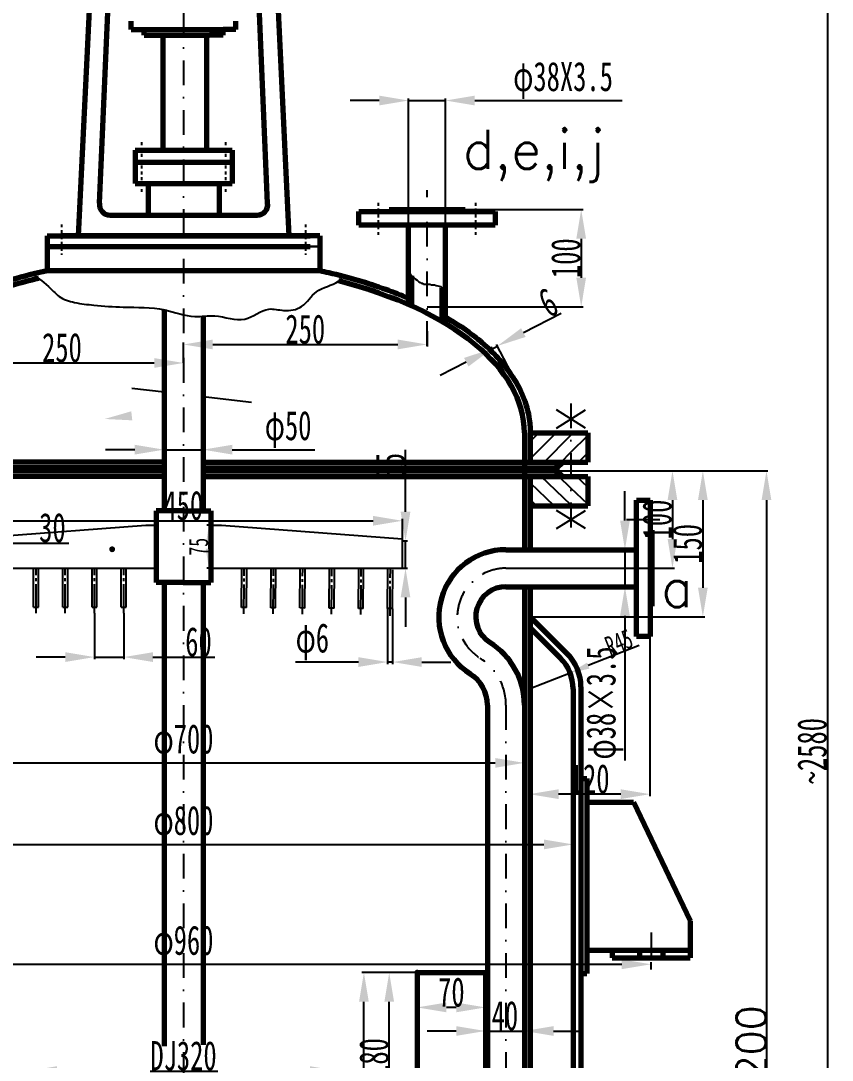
# Model space of a CAD drawing. Header units: millimetres. Extents: x 5008 to 9040, y 217 to 5920.
# Drawn here: x 6176 to 7009, y 3738 to 4805 of the extents above; entities that cross this region are included whole.
import ezdxf

# ---------------------------------------------------------------- set-up
doc = ezdxf.new("R2010")
doc.units = ezdxf.units.MM
for name, pattern in [('DASHDOTX2', [50.8, 25.4, -12.7, 0, -12.7]), ('EB_DASH', [6, 3, -3]), ('EB_DASHDOT', [39, 30, -3, 3, -3])]:
    doc.linetypes.add(name, pattern=pattern)
for name, color, linetype, lineweight in [('A', 2, 'Continuous', 25), ('C', 1, 'Continuous', 25), ('CAXA0', 7, 'Continuous', 70), ('CAXA1', 1, 'EB_DASHDOT', 25), ('CAXA3', 7, 'Continuous', 25), ('CAXA4', 3, 'Continuous', 25), ('CAXA5', 4, 'Continuous', 25)]:
    doc.layers.add(name, color=color, linetype=linetype, lineweight=lineweight)
doc.styles.get("Standard").update_dxf_attribs({"font": 'txt', "bigfont": 'gbcbig.shx'})
doc.styles.add('标准', font='SIMFANG.TTF', dxfattribs={"width": 0.667})
doc.dimstyles.new('ISO-25', dxfattribs={"dimtxt": 30, "dimasz": 30, "dimexe": 1.25, "dimexo": 0.625, "dimtad": 1, "dimtxsty": 'Standard', "dimcen": 50, "dimadec": 0, "dimazin": 0, "dimtfac": 1, "dimtmove": 0, "dimatfit": 3, "dimfxl": 0, "dimarcsym": 0})
doc.dimstyles.new('标准', dxfattribs={"dimtxt": 3.5, "dimasz": 4, "dimexe": 2, "dimexo": 0, "dimtad": 1, "dimdec": 1, "dimdsep": 46, "dimtxsty": '标准', "dimcen": 0, "dimdle": 6, "dimazin": 2, "dimtfac": 1, "dimtdec": 3, "dimtmove": 0, "dimatfit": 3, "dimldrblk": 'NONE', "dimfxl": 0, "dimtolj": 1, "dimtzin": 0, "dimarcsym": 0})

# ---------------------------------------------------------------- blocks, each defined once
blk = doc.blocks.new('CAXBLOCK0', base_point=(-2361.8, -2531))
at = {"layer": 'CAXA0', "color": 0, "linetype": 'Continuous', "lineweight": 25}
for p, q in [((-1377.4, 1829.8), (-1375.5, 1831.7)), ((-1377.4, 1812.1), (-1360.1, 1829.4)), ((-1360.1, 1829.4), (-1357.8, 1831.7)), ((-1360.1, 1811.7), (-1340.1, 1831.7)), ((-1352.5, 1801.7), (-1322.5, 1831.7)), ((-606.4, 1805.3), (-580, 1831.7)), ((-606.4, 1823), (-597.7, 1831.7)), ((-592.3, 1801.7), (-564.7, 1829.3)), ((-564.7, 1829.3), (-562.3, 1831.7)), ((-564.7, 1811.7), (-547.4, 1828.9)), ((-1334.8, 1801.7), (-1318.4, 1818.1)), ((-1370.1, 1801.7), (-1360.1, 1811.7)), ((-574.7, 1801.7), (-564.7, 1811.7)), ((-557, 1801.7), (-547.4, 1811.3))]:
    blk.add_line(p, q, dxfattribs=at)
blk = doc.blocks.new('CAXBLOCK1', base_point=(-2361.8, -2531))
at = {"layer": 'CAXA0', "color": 0, "linetype": 'Continuous', "lineweight": 25}
for p, q in [((-1360.1, 1770.6), (-1377.2, 1786.7)), ((-1327.3, 1756.7), (-1359, 1786.7)), ((-1318.4, 1765.5), (-1340.8, 1786.7)), ((-1318.4, 1782.7), (-1322.6, 1786.7)), ((-564.7, 1757.7), (-595.3, 1786.7)), ((-564.7, 1775), (-577.1, 1786.7)), ((-547.4, 1775.8), (-558.9, 1786.7)), ((-581.8, 1756.7), (-606.4, 1780)), ((-547.4, 1758.6), (-564.7, 1775)), ((-1363.7, 1756.7), (-1377.4, 1769.7)), ((-1345.5, 1756.7), (-1360.1, 1770.6)), ((-600, 1756.7), (-606.4, 1762.8)), ((-563.6, 1756.7), (-564.7, 1757.7))]:
    blk.add_line(p, q, dxfattribs=at)
blk = doc.blocks.new('*D5')
at = {"layer": 'CAXA4', "color": 0, "lineweight": -2}
for p, q in [((5993.3, 4382.1), (5993.3, 4041.3)), ((6693.3, 4224.1), (6693.3, 4041.3)), ((6023.3, 4043.3), (6663.3, 4043.3))]:
    blk.add_line(p, q, dxfattribs=at)
at = {"layer": 'CAXA4', "color": 0}
for points in [[(6023.3, 4048.3), (6023.3, 4038.3), (5993.3, 4043.3)], [(6663.3, 4048.3), (6663.3, 4038.3), (6693.3, 4043.3)]]:
    blk.add_solid(points, dxfattribs=at)
at = {"layer": 'Defpoints', "color": 0}
for p in [(5993.3, 4382.1), (6693.3, 4224.1), (6693.3, 4043.3)]:
    blk.add_point(p, dxfattribs=at)
at = {"layer": 'CAXA4', "color": 0, "insert": (6343.3, 4063.9), "char_height": 30, "attachment_point": 5, "style": '标准'}
blk.add_mtext('\\A1;\\fFangSong_GB2312;φ700', dxfattribs=at)
blk = doc.blocks.new('_None')
blk = doc.blocks.new('*D6')
at = {"layer": 'CAXA4', "color": 0, "lineweight": -2}
for p, q in [((5943.3, 4119.2), (5943.3, 3957.6)), ((6743.3, 4119.2), (6743.3, 3957.6)), ((5973.3, 3959.6), (6713.3, 3959.6))]:
    blk.add_line(p, q, dxfattribs=at)
at = {"layer": 'CAXA4', "color": 0}
for points in [[(5973.3, 3964.6), (5973.3, 3954.6), (5943.3, 3959.6)], [(6713.3, 3964.6), (6713.3, 3954.6), (6743.3, 3959.6)]]:
    blk.add_solid(points, dxfattribs=at)
at = {"layer": 'Defpoints', "color": 0}
for p in [(5943.3, 4119.2), (6743.3, 4119.2), (6743.3, 3959.6)]:
    blk.add_point(p, dxfattribs=at)
at = {"layer": 'CAXA4', "color": 0, "insert": (6343.3, 3980.2), "char_height": 30, "attachment_point": 5, "style": '标准'}
blk.add_mtext('\\A1;\\fFangSong_GB2312;φ800', dxfattribs=at)
blk = doc.blocks.new('*D10')
at = {"layer": 'CAXA4', "color": 0, "lineweight": -2}
for p, q in [((6726.6, 4343.1), (6847.3, 4343.1)), ((6845.3, 4313.1), (6845.3, 4273.1)), ((6674.3, 4243.1), (6847.3, 4243.1))]:
    blk.add_line(p, q, dxfattribs=at)
at = {"layer": 'CAXA4', "color": 0}
for points in [[(6840.3, 4313.1), (6850.3, 4313.1), (6845.3, 4343.1)], [(6840.3, 4273.1), (6850.3, 4273.1), (6845.3, 4243.1)]]:
    blk.add_solid(points, dxfattribs=at)
at = {"layer": 'Defpoints', "color": 0}
for p in [(6726.6, 4343.1), (6674.3, 4243.1), (6845.3, 4243.1)]:
    blk.add_point(p, dxfattribs=at)
at = {"layer": 'CAXA4', "color": 0, "insert": (6829.7, 4293.1), "char_height": 30, "attachment_point": 5, "rotation": 90, "style": '标准'}
blk.add_mtext('\\A1;\\fFangSong_GB2312;100', dxfattribs=at)
blk = doc.blocks.new('*D11')
at = {"layer": 'CAXA4', "color": 0, "lineweight": -2}
for p, q in [((6726.6, 4343.1), (6878.5, 4343.1)), ((6876.5, 4313.1), (6876.5, 4223.1)), ((6699.3, 4193.1), (6878.5, 4193.1))]:
    blk.add_line(p, q, dxfattribs=at)
at = {"layer": 'CAXA4', "color": 0}
for points in [[(6871.5, 4313.1), (6881.5, 4313.1), (6876.5, 4343.1)], [(6871.5, 4223.1), (6881.5, 4223.1), (6876.5, 4193.1)]]:
    blk.add_solid(points, dxfattribs=at)
at = {"layer": 'Defpoints', "color": 0}
for p in [(6726.6, 4343.1), (6699.3, 4193.1), (6876.5, 4193.1)]:
    blk.add_point(p, dxfattribs=at)
at = {"layer": 'CAXA4', "color": 0, "insert": (6860.8, 4268.1), "char_height": 30, "attachment_point": 5, "rotation": 90, "style": '标准'}
blk.add_mtext('\\A1;\\fFangSong_GB2312;150', dxfattribs=at)
blk = doc.blocks.new('*D12')
at = {"layer": 'CAXA4', "color": 0, "lineweight": -2}
for p, q in [((6796.5, 4292.1), (6796.5, 4322.1)), ((6808.2, 4262.1), (6794.5, 4262.1)), ((6796.5, 4262.1), (6796.5, 4224.1)), ((6808.2, 4224.1), (6794.5, 4224.1)), ((6796.5, 4194.1), (6796.5, 4045.6))]:
    blk.add_line(p, q, dxfattribs=at)
at = {"layer": 'CAXA4', "color": 0}
for points in [[(6791.5, 4292.1), (6801.5, 4292.1), (6796.5, 4262.1)], [(6791.5, 4194.1), (6801.5, 4194.1), (6796.5, 4224.1)]]:
    blk.add_solid(points, dxfattribs=at)
at = {"layer": 'Defpoints', "color": 0}
for p in [(6808.2, 4262.1), (6796.5, 4224.1), (6808.2, 4224.1)]:
    blk.add_point(p, dxfattribs=at)
at = {"layer": 'CAXA4', "color": 0, "insert": (6775.9, 4104.8), "char_height": 30, "attachment_point": 5, "rotation": 90, "style": '标准'}
blk.add_mtext('\\A1;\\fFangSong_GB2312;φ38×3.5', dxfattribs=at)
blk = doc.blocks.new('*D13')
at = {"layer": 'CAXA4', "color": 0, "lineweight": -2}
for p, q in [((6583.3, 3807.3), (6583.3, 3790.3)), ((6653.3, 3807.3), (6653.3, 3790.3)), ((6623.3, 3792.3), (6613.3, 3792.3))]:
    blk.add_line(p, q, dxfattribs=at)
at = {"layer": 'CAXA4', "color": 0}
for points in [[(6613.3, 3797.3), (6613.3, 3787.3), (6583.3, 3792.3)], [(6623.3, 3797.3), (6623.3, 3787.3), (6653.3, 3792.3)]]:
    blk.add_solid(points, dxfattribs=at)
at = {"layer": 'Defpoints', "color": 0}
for p in [(6583.3, 3807.3), (6653.3, 3807.3), (6583.3, 3792.3)]:
    blk.add_point(p, dxfattribs=at)
at = {"layer": 'CAXA4', "color": 0, "insert": (6618.3, 3807.9), "char_height": 30, "attachment_point": 5, "style": '标准'}
blk.add_mtext('\\A1;\\fFangSong_GB2312;70', dxfattribs=at)
blk = doc.blocks.new('*D14')
at = {"layer": 'CAXA4', "color": 0, "lineweight": -2}
for p, q in [((6583.3, 3828.1), (6526.5, 3828.1)), ((6528.5, 3098.1), (6528.5, 3798.1)), ((6583.3, 3068.1), (6526.5, 3068.1))]:
    blk.add_line(p, q, dxfattribs=at)
at = {"layer": 'CAXA4', "color": 0}
for points in [[(6523.5, 3798.1), (6533.5, 3798.1), (6528.5, 3828.1)], [(6523.5, 3098.1), (6533.5, 3098.1), (6528.5, 3068.1)]]:
    blk.add_solid(points, dxfattribs=at)
at = {"layer": 'Defpoints', "color": 0}
for p in [(6528.5, 3828.1), (6583.3, 3828.1), (6583.3, 3068.1)]:
    blk.add_point(p, dxfattribs=at)
at = {"layer": 'CAXA4', "color": 0, "insert": (6512.9, 3448.1), "char_height": 30, "attachment_point": 5, "rotation": 90, "style": '标准'}
blk.add_mtext('\\A1;\\fFangSong_GB2312;760', dxfattribs=at)
blk = doc.blocks.new('*D17')
at = {"layer": 'CAXA4', "color": 0, "lineweight": -2}
for p, q in [((6623.3, 3768.1), (6593.3, 3768.1)), ((6653.3, 3707.5), (6653.3, 3770.1)), ((6653.3, 3768.1), (6693.3, 3768.1)), ((6693.3, 3707.5), (6693.3, 3770.1)), ((6723.3, 3768.1), (6753.3, 3768.1))]:
    blk.add_line(p, q, dxfattribs=at)
at = {"layer": 'CAXA4', "color": 0}
for points in [[(6623.3, 3773.1), (6623.3, 3763.1), (6653.3, 3768.1)], [(6723.3, 3773.1), (6723.3, 3763.1), (6693.3, 3768.1)]]:
    blk.add_solid(points, dxfattribs=at)
at = {"layer": 'Defpoints', "color": 0}
for p in [(6693.3, 3768.1), (6653.3, 3707.5), (6693.3, 3707.5)]:
    blk.add_point(p, dxfattribs=at)
at = {"layer": 'CAXA4', "color": 0, "insert": (6673.3, 3783.7), "char_height": 30, "attachment_point": 5, "style": '标准'}
blk.add_mtext('\\A1;\\fFangSong_GB2312;40', dxfattribs=at)
blk = doc.blocks.new('*D18')
at = {"layer": 'CAXA4', "color": 0, "lineweight": -2}
for p, q in [((6183.3, 3677.6), (6183.3, 3728.9)), ((6213.3, 3726.9), (6473.3, 3726.9)), ((6503.3, 3677.6), (6503.3, 3728.9))]:
    blk.add_line(p, q, dxfattribs=at)
at = {"layer": 'CAXA4', "color": 0}
for points in [[(6213.3, 3731.9), (6213.3, 3721.9), (6183.3, 3726.9)], [(6473.3, 3731.9), (6473.3, 3721.9), (6503.3, 3726.9)]]:
    blk.add_solid(points, dxfattribs=at)
at = {"layer": 'Defpoints', "color": 0}
for p in [(6503.3, 3726.9), (6183.3, 3677.6), (6503.3, 3677.6)]:
    blk.add_point(p, dxfattribs=at)
at = {"layer": 'CAXA4', "color": 0, "insert": (6343.3, 3742.5), "char_height": 30, "attachment_point": 5, "style": '标准'}
blk.add_mtext('\\A1;\\fFangSong_GB2312;DJ320', dxfattribs=at)
blk = doc.blocks.new('*D30')
at = {"layer": 'CAXA4', "color": 0, "lineweight": -2}
for p, q in [((6692.2, 4485), (6730.9, 4505)), ((6660.2, 4468.4), (6665.5, 4471.2)), ((6687.5, 4428.8), (6664.6, 4472.9)), ((6682.2, 4426), (6659.3, 4470.2)), ((6633.6, 4454.6), (6606.9, 4440.8))]:
    blk.add_line(p, q, dxfattribs=at)
at = {"layer": 'CAXA4', "color": 0}
for points in [[(6689.9, 4489.4), (6694.5, 4480.5), (6665.5, 4471.2)], [(6631.3, 4459), (6635.9, 4450.2), (6660.2, 4468.4)]]:
    blk.add_solid(points, dxfattribs=at)
at = {"layer": 'Defpoints', "color": 0}
for p in [(6665.5, 4471.2), (6687.5, 4428.8), (6682.2, 4426)]:
    blk.add_point(p, dxfattribs=at)
at = {"layer": 'CAXA4', "color": 0, "insert": (6717.7, 4515.8), "char_height": 30, "attachment_point": 5, "rotation": 27.3973, "style": '标准'}
blk.add_mtext('\\A1;\\fFangSong_GB2312;6', dxfattribs=at)
blk = doc.blocks.new('*D33')
at = {"layer": 'CAXA4', "color": 0, "lineweight": -2}
for p, q in [((6293.3, 4364.8), (6263.3, 4364.8)), ((6323.3, 4358), (6323.3, 4366.8)), ((6323.3, 4364.8), (6363.3, 4364.8)), ((6363.3, 4358), (6363.3, 4366.8)), ((6393.3, 4364.8), (6478, 4364.8))]:
    blk.add_line(p, q, dxfattribs=at)
at = {"layer": 'CAXA4', "color": 0}
for points in [[(6293.3, 4369.8), (6293.3, 4359.8), (6323.3, 4364.8)], [(6393.3, 4369.8), (6393.3, 4359.8), (6363.3, 4364.8)]]:
    blk.add_solid(points, dxfattribs=at)
at = {"layer": 'Defpoints', "color": 0}
for p in [(6363.3, 4364.8), (6323.3, 4358), (6363.3, 4358)]:
    blk.add_point(p, dxfattribs=at)
at = {"layer": 'CAXA4', "color": 0, "insert": (6450.7, 4385.5), "char_height": 30, "attachment_point": 5, "style": '标准'}
blk.add_mtext('\\A1;\\fFangSong_GB2312;φ50', dxfattribs=at)
blk = doc.blocks.new('*D34')
at = {"layer": 'CAXA4', "color": 0, "lineweight": -2}
for p, q in [((6632.3, 4611.3), (6753.6, 4611.3)), ((6751.6, 4581.3), (6751.6, 4541.3)), ((6593.3, 4511.3), (6753.6, 4511.3))]:
    blk.add_line(p, q, dxfattribs=at)
at = {"layer": 'CAXA4', "color": 0}
for points in [[(6746.6, 4581.3), (6756.6, 4581.3), (6751.6, 4611.3)], [(6746.6, 4541.3), (6756.6, 4541.3), (6751.6, 4511.3)]]:
    blk.add_solid(points, dxfattribs=at)
at = {"layer": 'Defpoints', "color": 0}
for p in [(6632.3, 4611.3), (6593.3, 4511.3), (6751.6, 4511.3)]:
    blk.add_point(p, dxfattribs=at)
at = {"layer": 'CAXA4', "color": 0, "insert": (6735.9, 4561.3), "char_height": 30, "attachment_point": 5, "rotation": 90, "style": '标准'}
blk.add_mtext('\\A1;\\fFangSong_GB2312;100', dxfattribs=at)
blk = doc.blocks.new('*D35')
at = {"layer": 'CAXA4', "color": 0, "lineweight": -2}
for p, q in [((6544.3, 4723.2), (6514.3, 4723.2)), ((6574.3, 4558.3), (6574.3, 4725.2)), ((6574.3, 4723.2), (6612.3, 4723.2)), ((6612.3, 4558.3), (6612.3, 4725.2)), ((6642.3, 4723.2), (6793.7, 4723.2))]:
    blk.add_line(p, q, dxfattribs=at)
at = {"layer": 'CAXA4', "color": 0}
for points in [[(6544.3, 4728.2), (6544.3, 4718.2), (6574.3, 4723.2)], [(6642.3, 4728.2), (6642.3, 4718.2), (6612.3, 4723.2)]]:
    blk.add_solid(points, dxfattribs=at)
at = {"layer": 'Defpoints', "color": 0}
for p in [(6612.3, 4723.2), (6574.3, 4558.3), (6612.3, 4558.3)]:
    blk.add_point(p, dxfattribs=at)
at = {"layer": 'CAXA4', "color": 0, "insert": (6733, 4743.8), "char_height": 30, "attachment_point": 5, "style": '标准'}
blk.add_mtext('\\A1;\\fFangSong_GB2312;φ38X3.5', dxfattribs=at)
blk = doc.blocks.new('*D37')
at = {"layer": 'CAXA4', "color": 0, "lineweight": -2}
for p, q in [((5863.3, 3831.1), (5863.3, 3838.6)), ((5893.3, 3836.6), (6793.3, 3836.6)), ((6823.3, 3831.1), (6823.3, 3838.6))]:
    blk.add_line(p, q, dxfattribs=at)
at = {"layer": 'CAXA4', "color": 0}
for points in [[(5893.3, 3841.6), (5893.3, 3831.6), (5863.3, 3836.6)], [(6793.3, 3841.6), (6793.3, 3831.6), (6823.3, 3836.6)]]:
    blk.add_solid(points, dxfattribs=at)
at = {"layer": 'Defpoints', "color": 0}
for p in [(5863.3, 3831.1), (6823.3, 3836.6), (6823.3, 3831.1)]:
    blk.add_point(p, dxfattribs=at)
at = {"layer": 'CAXA4', "color": 0, "insert": (6343.3, 3857.2), "char_height": 30, "attachment_point": 5, "style": '标准'}
blk.add_mtext('\\A1;\\fFangSong_GB2312;φ960', dxfattribs=at)
blk = doc.blocks.new('*D38')
at = {"layer": 'CAXA4', "color": 0, "lineweight": -2}
for p, q in [((6390.7, 5345.4), (7006.3, 5345.4)), ((7004.3, 5315.4), (7004.3, 2795.1)), ((6382.3, 2765.1), (7006.3, 2765.1))]:
    blk.add_line(p, q, dxfattribs=at)
at = {"layer": 'CAXA4', "color": 0}
for points in [[(6999.3, 5315.4), (7009.3, 5315.4), (7004.3, 5345.4)], [(6999.3, 2795.1), (7009.3, 2795.1), (7004.3, 2765.1)]]:
    blk.add_solid(points, dxfattribs=at)
at = {"layer": 'Defpoints', "color": 0}
for p in [(6390.7, 5345.4), (6382.3, 2765.1), (7004.3, 2765.1)]:
    blk.add_point(p, dxfattribs=at)
at = {"layer": 'CAXA4', "color": 0, "insert": (6988.7, 4055.3), "char_height": 30, "attachment_point": 5, "rotation": 90, "style": '标准'}
blk.add_mtext('\\A1;\\fFangSong_GB2312;~2580', dxfattribs=at)
blk = doc.blocks.new('*D42')
at = {"layer": 'CAXA4', "color": 0, "lineweight": -2}
for p, q in [((6552.9, 4201.6), (6552.9, 4144.8)), ((6557.9, 4201.6), (6557.9, 4144.8)), ((6522.9, 4146.8), (6458.3, 4146.8)), ((6557.9, 4146.8), (6552.9, 4146.8)), ((6587.9, 4146.8), (6617.9, 4146.8))]:
    blk.add_line(p, q, dxfattribs=at)
at = {"layer": 'CAXA4', "color": 0}
for points in [[(6522.9, 4151.8), (6522.9, 4141.8), (6552.9, 4146.8)], [(6587.9, 4151.8), (6587.9, 4141.8), (6557.9, 4146.8)]]:
    blk.add_solid(points, dxfattribs=at)
at = {"layer": 'Defpoints', "color": 0}
for p in [(6552.9, 4201.6), (6557.9, 4201.6), (6552.9, 4146.8)]:
    blk.add_point(p, dxfattribs=at)
at = {"layer": 'CAXA4', "color": 0, "insert": (6475.6, 4167.5), "char_height": 30, "attachment_point": 5, "style": '标准'}
blk.add_mtext('\\A1;\\fFangSong_GB2312;φ6', dxfattribs=at)
blk = doc.blocks.new('*D44')
at = {"layer": 'CAXA4', "color": 0, "lineweight": -2}
for p, q in [((6251.9, 4196.9), (6251.9, 4149.9)), ((6281.9, 4196.9), (6281.9, 4149.9)), ((6221.9, 4151.9), (6191.9, 4151.9)), ((6251.9, 4151.9), (6281.9, 4151.9)), ((6311.9, 4151.9), (6375.6, 4151.9))]:
    blk.add_line(p, q, dxfattribs=at)
at = {"layer": 'CAXA4', "color": 0}
for points in [[(6221.9, 4156.9), (6221.9, 4146.9), (6251.9, 4151.9)], [(6311.9, 4156.9), (6311.9, 4146.9), (6281.9, 4151.9)]]:
    blk.add_solid(points, dxfattribs=at)
at = {"layer": 'Defpoints', "color": 0}
for p in [(6251.9, 4196.9), (6281.9, 4196.9), (6281.9, 4151.9)]:
    blk.add_point(p, dxfattribs=at)
at = {"layer": 'CAXA4', "color": 0, "insert": (6358.7, 4167.5), "char_height": 30, "attachment_point": 5, "style": '标准'}
blk.add_mtext('\\A1;\\fFangSong_GB2312;60', dxfattribs=at)
blk = doc.blocks.new('*D45')
at = {"layer": 'CAXA4', "color": 0, "lineweight": -2}
for p, q in [((6118, 4271.1), (6118, 4293.8)), ((6148, 4291.8), (6538, 4291.8)), ((6568, 4271.1), (6568, 4293.8))]:
    blk.add_line(p, q, dxfattribs=at)
at = {"layer": 'CAXA4', "color": 0}
for points in [[(6148, 4296.8), (6148, 4286.8), (6118, 4291.8)], [(6538, 4296.8), (6538, 4286.8), (6568, 4291.8)]]:
    blk.add_solid(points, dxfattribs=at)
at = {"layer": 'Defpoints', "color": 0}
for p in [(6568, 4291.8), (6118, 4271.1), (6568, 4271.1)]:
    blk.add_point(p, dxfattribs=at)
at = {"layer": 'CAXA4', "color": 0, "insert": (6343, 4307.4), "char_height": 30, "attachment_point": 5, "style": '标准'}
blk.add_mtext('\\A1;\\fFangSong_GB2312;450', dxfattribs=at)
blk = doc.blocks.new('*D47')
at = {"layer": 'CAXA4', "color": 0, "lineweight": -2}
for p, q in [((6093.6, 4502), (6093.6, 4451.8)), ((6123.6, 4453.8), (6313.3, 4453.8)), ((6343.3, 4453.8), (6343.3, 4455.8))]:
    blk.add_line(p, q, dxfattribs=at)
at = {"layer": 'CAXA4', "color": 0}
for points in [[(6123.6, 4458.8), (6123.6, 4448.8), (6093.6, 4453.8)], [(6313.3, 4458.8), (6313.3, 4448.8), (6343.3, 4453.8)]]:
    blk.add_solid(points, dxfattribs=at)
at = {"layer": 'Defpoints', "color": 0}
for p in [(6093.6, 4502), (6343.3, 4453.8), (6343.3, 4453.8)]:
    blk.add_point(p, dxfattribs=at)
at = {"layer": 'CAXA4', "color": 0, "insert": (6218.5, 4469.4), "char_height": 30, "attachment_point": 5, "style": '标准'}
blk.add_mtext('\\A1;\\fFangSong_GB2312;250', dxfattribs=at)
blk = doc.blocks.new('*D51')
at = {"layer": 'CAXA4', "color": 0, "lineweight": -2}
for p, q in [((6571.2, 4301.1), (6571.2, 4364.7)), ((6568, 4271.1), (6573.2, 4271.1)), ((6571.2, 4243.1), (6571.2, 4271.1)), ((6568, 4243.1), (6573.2, 4243.1)), ((6571.2, 4213.1), (6571.2, 4183.1))]:
    blk.add_line(p, q, dxfattribs=at)
at = {"layer": 'CAXA4', "color": 0}
for points in [[(6566.2, 4301.1), (6576.2, 4301.1), (6571.2, 4271.1)], [(6566.2, 4213.1), (6576.2, 4213.1), (6571.2, 4243.1)]]:
    blk.add_solid(points, dxfattribs=at)
at = {"layer": 'Defpoints', "color": 0}
for p in [(6568, 4271.1), (6571.2, 4271.1), (6568, 4243.1)]:
    blk.add_point(p, dxfattribs=at)
at = {"layer": 'CAXA4', "color": 0, "insert": (6555.6, 4347.9), "char_height": 30, "attachment_point": 5, "rotation": 90, "style": '标准'}
blk.add_mtext('\\A1;\\fFangSong_GB2312;55', dxfattribs=at)
blk = doc.blocks.new('*D52')
at = {"layer": 'CAXA4', "color": 0, "lineweight": -2}
for p, q in [((6371.3, 4287.3), (6367.4, 4287.3)), ((6369.4, 4267.3), (6369.4, 4263.1)), ((6371.3, 4243.1), (6367.4, 4243.1))]:
    blk.add_line(p, q, dxfattribs=at)
at = {"layer": 'CAXA4', "color": 0}
for points in [[(6366.1, 4267.3), (6372.8, 4267.3), (6369.4, 4287.3)], [(6366.1, 4263.1), (6372.8, 4263.1), (6369.4, 4243.1)]]:
    blk.add_solid(points, dxfattribs=at)
at = {"layer": 'Defpoints', "color": 0}
for p in [(6371.3, 4287.3), (6369.4, 4243.1), (6371.3, 4243.1)]:
    blk.add_point(p, dxfattribs=at)
at = {"layer": 'CAXA4', "color": 0, "insert": (6358.8, 4265.2), "char_height": 20, "attachment_point": 5, "rotation": 90, "style": '标准'}
blk.add_mtext('\\A1;\\fFangSong_GB2312;75', dxfattribs=at)
blk = doc.blocks.new('*D53')
at = {"layer": 'CAXA4', "color": 0, "lineweight": -2}
for p, q in [((6088, 4268.9), (6058, 4268.9)), ((6118, 4243.1), (6118, 4270.9)), ((6118, 4268.9), (6131.9, 4268.9)), ((6131.9, 4243.1), (6131.9, 4270.9)), ((6161.9, 4268.9), (6225.6, 4268.9))]:
    blk.add_line(p, q, dxfattribs=at)
at = {"layer": 'CAXA4', "color": 0}
for points in [[(6088, 4273.9), (6088, 4263.9), (6118, 4268.9)], [(6161.9, 4273.9), (6161.9, 4263.9), (6131.9, 4268.9)]]:
    blk.add_solid(points, dxfattribs=at)
at = {"layer": 'Defpoints', "color": 0}
for p in [(6131.9, 4268.9), (6118, 4243.1), (6131.9, 4243.1)]:
    blk.add_point(p, dxfattribs=at)
at = {"layer": 'CAXA4', "color": 0, "insert": (6208.7, 4284.6), "char_height": 30, "attachment_point": 5, "style": '标准'}
blk.add_mtext('\\A1;\\fFangSong_GB2312;30', dxfattribs=at)
blk = doc.blocks.new('*D54')
at = {"layer": 'CAXA4', "color": 0, "lineweight": -2}
for p, q in [((6593.3, 4486.6), (6593.3, 4470.8)), ((6343.3, 4453.8), (6343.3, 4474.8)), ((6373.3, 4472.8), (6563.3, 4472.8))]:
    blk.add_line(p, q, dxfattribs=at)
at = {"layer": 'CAXA4', "color": 0}
for points in [[(6373.3, 4477.8), (6373.3, 4467.8), (6343.3, 4472.8)], [(6563.3, 4477.8), (6563.3, 4467.8), (6593.3, 4472.8)]]:
    blk.add_solid(points, dxfattribs=at)
at = {"layer": 'Defpoints', "color": 0}
for p in [(6593.3, 4486.6), (6593.3, 4472.8), (6343.3, 4453.8)]:
    blk.add_point(p, dxfattribs=at)
at = {"layer": 'CAXA4', "color": 0, "insert": (6468.3, 4488.4), "char_height": 30, "attachment_point": 5, "style": '标准'}
blk.add_mtext('\\A1;\\fFangSong_GB2312;250', dxfattribs=at)
blk = doc.blocks.new('*D58')
at = {"layer": 'CAXA3', "color": 0, "lineweight": -2}
blk.add_line((6737.3, 3616.1), (6761.6, 3640.4), dxfattribs=at)
blk.add_arc((6699.3, 3578.1), 86.1, 47.6635, 87.3365, dxfattribs=at)
at = {"layer": 'CAXA3', "color": 0}
for points in [[(6703.3, 3663.4), (6703.4, 3664.8), (6699.3, 3664.2)], [(6757.8, 3642.2), (6756.8, 3641.3), (6760.2, 3639)]]:
    blk.add_solid(points, dxfattribs=at)
at = {"layer": 'Defpoints', "color": 0}
for p in [(6699.3, 4224.1), (6742.4, 3652.7), (6737.3, 3616.1), (6699.3, 3578.1), (6699.3, 3559.7)]:
    blk.add_point(p, dxfattribs=at)
at = {"layer": 'CAXA3', "color": 0, "insert": (6733.2, 3659.8), "char_height": 3.5, "attachment_point": 5, "rotation": 337.5, "style": '标准'}
blk.add_mtext('\\A1;45{%%D}', dxfattribs=at)
blk = doc.blocks.new('*D62')
at = {"layer": 'CAXA3', "color": 0, "lineweight": -2}
for p, q in [((6811.1, 4163.7), (6758.8, 4143.1)), ((6698.3, 4119.2), (6740.2, 4135.7))]:
    blk.add_line(p, q, dxfattribs=at)
at = {"layer": 'CAXA3', "color": 0}
blk.add_solid([(6757.6, 4146.2), (6760, 4140), (6740.2, 4135.7)], dxfattribs=at)
at = {"layer": 'Defpoints', "color": 0}
for p in [(6740.2, 4135.7), (6698.3, 4119.2)]:
    blk.add_point(p, dxfattribs=at)
at = {"layer": 'CAXA3', "color": 0, "insert": (6790.3, 4167), "char_height": 20, "attachment_point": 5, "rotation": 21.5689, "style": '标准'}
blk.add_mtext('\\A1;R45', dxfattribs=at)
blk = doc.blocks.new('*D63')
at = {"layer": 'CAXA4', "color": 0, "lineweight": -2}
for p, q in [((6822.2, 4173.1), (6822.2, 4009.2)), ((6698.3, 4119.2), (6698.3, 4009.2)), ((6792.2, 4011.2), (6728.3, 4011.2))]:
    blk.add_line(p, q, dxfattribs=at)
at = {"layer": 'CAXA4', "color": 0}
for points in [[(6728.3, 4016.2), (6728.3, 4006.2), (6698.3, 4011.2)], [(6792.2, 4016.2), (6792.2, 4006.2), (6822.2, 4011.2)]]:
    blk.add_solid(points, dxfattribs=at)
at = {"layer": 'Defpoints', "color": 0}
for p in [(6822.2, 4173.1), (6698.3, 4119.2), (6698.3, 4011.2)]:
    blk.add_point(p, dxfattribs=at)
at = {"layer": 'CAXA4', "color": 0, "insert": (6760.3, 4026.8), "char_height": 30, "attachment_point": 5, "style": '标准'}
blk.add_mtext('\\A1;\\fFangSong_GB2312;120', dxfattribs=at)
blk = doc.blocks.new('*D68')
at = {"layer": 'CAXA4', "color": 0, "lineweight": -2}
for p, q in [((6583.3, 3828.1), (6552.5, 3828.1)), ((6554.5, 3682.6), (6554.5, 3798.1)), ((6583.3, 3652.6), (6552.5, 3652.6))]:
    blk.add_line(p, q, dxfattribs=at)
at = {"layer": 'CAXA4', "color": 0}
for points in [[(6549.5, 3798.1), (6559.5, 3798.1), (6554.5, 3828.1)], [(6549.5, 3682.6), (6559.5, 3682.6), (6554.5, 3652.6)]]:
    blk.add_solid(points, dxfattribs=at)
at = {"layer": 'Defpoints', "color": 0}
for p in [(6554.5, 3828.1), (6583.3, 3828.1), (6583.3, 3652.6)]:
    blk.add_point(p, dxfattribs=at)
at = {"layer": 'CAXA4', "color": 0, "insert": (6538.9, 3740.4), "char_height": 30, "attachment_point": 5, "rotation": 90, "style": '标准'}
blk.add_mtext('\\A1;\\fFangSong_GB2312;180', dxfattribs=at)
blk = doc.blocks.new('*D71')
at = {"color": 0, "lineweight": -2}
for p, q in [((6727.2, 4343.1), (6943.1, 4343.1)), ((6941.8, 4313.1), (6941.8, 3173.1)), ((6727.2, 3143.1), (6943.1, 3143.1))]:
    blk.add_line(p, q, dxfattribs=at)
at = {"color": 0}
for points in [[(6936.8, 4313.1), (6946.8, 4313.1), (6941.8, 4343.1)], [(6936.8, 3173.1), (6946.8, 3173.1), (6941.8, 3143.1)]]:
    blk.add_solid(points, dxfattribs=at)
at = {"layer": 'Defpoints', "color": 0}
for p in [(6726.6, 4343.1), (6726.6, 3143.1), (6941.8, 3143.1)]:
    blk.add_point(p, dxfattribs=at)
at = {"color": 0, "insert": (6926.2, 3743.1), "char_height": 30, "attachment_point": 5, "rotation": 90}
blk.add_mtext('1200', dxfattribs=at)

msp = doc.modelspace()

# ---------------------------------------------------------------- hatches: boundary and pattern name
at = {"layer": 'CAXA3', "linetype": 'ByBlock', "lineweight": -2}
msp.add_hatch(color=0, dxfattribs=at).paths.add_polyline_path([(6262.377, 4396.322), (6289.656, 4404.171), (6290.727, 4394.899)], flags=0)
at = {"layer": 'CAXA5', "linetype": 'Continuous', "lineweight": 25}
msp.add_hatch(color=256, dxfattribs=at).paths.add_polyline_path([(6273.038, 4262.57), (6273.001, 4262.1), (6272.891, 4261.643), (6272.711, 4261.208), (6272.465, 4260.806), (6272.159, 4260.448), (6271.801, 4260.143), (6271.4, 4259.897), (6270.965, 4259.717), (6270.507, 4259.607), (6270.038, 4259.57), (6269.568, 4259.607), (6269.111, 4259.717), (6268.676, 4259.897), (6268.274, 4260.143), (6267.916, 4260.448), (6267.611, 4260.806), (6267.365, 4261.208), (6267.185, 4261.643), (6267.075, 4262.1), (6267.038, 4262.57), (6267.075, 4263.039), (6267.185, 4263.497), (6267.365, 4263.932), (6267.611, 4264.333), (6267.916, 4264.691), (6268.274, 4264.997), (6268.676, 4265.243), (6269.111, 4265.423), (6269.568, 4265.533), (6270.038, 4265.57), (6270.507, 4265.533), (6270.965, 4265.423), (6271.4, 4265.243), (6271.801, 4264.997), (6272.159, 4264.691), (6272.465, 4264.333), (6272.711, 4263.932), (6272.891, 4263.497), (6273.001, 4263.039)], flags=0)

# ---------------------------------------------------------------- linework, layer by layer
at = {"layer": 'A'}
for p, q in [((6322.192, 4778.122), (6322.192, 4672.309)), ((6366.844, 4778.122), (6366.844, 4672.309)), ((6203.349, 4573.426), (6483.349, 4573.426)), ((6483.349, 4573.426), (6217.294, 4573.426)), ((6755.978, 4386.99), (6726.154, 4405.671)), ((6726.154, 4386.99), (6755.978, 4405.671)), ((6726.154, 4283.817), (6755.978, 4302.498)), ((6755.978, 4283.817), (6726.154, 4302.498)), ((6751.349, 4027.129), (6751.349, 3827.129))]:
    msp.add_line(p, q, dxfattribs=at)
at = {"layer": 'C', "linetype": 'EB_DASH'}
for p, q in [((6300.274, 4680.366), (6300.274, 4629.152)), ((6386.423, 4680.366), (6386.423, 4629.152)), ((6543.349, 4585.221), (6543.349, 4619.428)), ((6643.349, 4585.221), (6643.349, 4619.428)), ((6218.028, 4596.024), (6218.028, 4564.628)), ((6468.67, 4596.024), (6468.67, 4564.628))]:
    msp.add_line(p, q, dxfattribs=at)
at = {"layer": 'C', "linetype": 'DASHDOTX2'}
for p, q in [((6593.349, 4471.379), (6593.349, 4631.073)), ((6741.066, 4412.24), (6741.066, 4277.682)), ((6674.349, 4102.575), (6674.349, 3118.129)), ((6823.349, 3869.129), (6823.349, 3831.129))]:
    msp.add_line(p, q, dxfattribs=at)
at = {"layer": 'C'}
for p, q in [((6798.128, 4293.129), (6832.335, 4293.129)), ((6674.349, 4243.129), (6843.98, 4243.129)), ((6798.128, 4193.129), (6832.335, 4193.129))]:
    msp.add_line(p, q, dxfattribs=at)
at = {"layer": 'C', "linetype": 'DASHDOTX2'}
for centre, radius, start, end in [((6674.349, 4193.129), 50, 90, 237.811239), ((6617.349, 4102.575), 57, 0, 57.811239)]:
    msp.add_arc(centre, radius, start, end, dxfattribs=at)
at = {"layer": 'CAXA0'}
for p, q in [((6254.424, 4983.431), (6235.204, 4584.293)), ((6432.273, 4983.431), (6451.493, 4584.293)), ((6257.013, 4617.691), (6271.839, 4959.385)), ((6429.684, 4617.691), (6414.858, 4959.385)), ((6289.602, 4796.214), (6289.602, 4804.587)), ((6397.095, 4796.214), (6397.095, 4804.587)), ((6289.602, 4796.214), (6383.882, 4796.214)), ((6302.816, 4790.233), (6302.816, 4796.214)), ((6397.095, 4796.214), (6383.882, 4796.214)), ((6383.882, 4790.233), (6383.882, 4796.214)), ((6302.816, 4790.233), (6369.987, 4790.233)), ((6322.192, 4790.233), (6322.192, 4672.309)), ((6366.844, 4790.233), (6366.844, 4672.309)), ((6383.882, 4790.233), (6369.987, 4790.233)), ((6293.545, 4672.309), (6393.152, 4672.309)), ((6293.545, 4672.309), (6293.545, 4638.122)), ((6393.152, 4672.309), (6393.152, 4638.122)), ((6293.545, 4659.765), (6393.152, 4659.765)), ((6293.545, 4638.122), (6393.152, 4638.122)), ((6306.852, 4638.122), (6306.852, 4606.26)), ((6379.845, 4638.122), (6379.845, 4606.26)), ((6523.349, 4609.324), (6663.349, 4609.324)), ((6523.349, 4595.324), (6523.349, 4609.324)), ((6554.349, 4611.324), (6632.349, 4611.324)), ((6554.349, 4609.324), (6554.349, 4611.324)), ((6632.349, 4611.324), (6632.349, 4609.324)), ((6663.349, 4609.324), (6663.349, 4595.324)), ((6267.849, 4605.474), (6418.848, 4605.474)), ((6663.349, 4595.324), (6523.349, 4595.324)), ((6574.349, 4513.601), (6574.349, 4595.324)), ((6612.349, 4494.088), (6612.349, 4595.324)), ((6203.349, 4584.293), (6203.349, 4548.643)), ((6203.349, 4584.293), (6473.201, 4584.293)), ((6483.349, 4584.293), (6217.294, 4584.293)), ((6483.349, 4584.293), (6483.349, 4548.643)), ((6203.349, 4573.426), (6473.201, 4573.426)), ((6203.349, 4548.643), (6483.349, 4548.643)), ((6577.849, 4512.042), (6577.849, 4543.126)), ((6608.849, 4496.157), (6608.849, 4531.017)), ((6323.349, 4508.532), (6323.349, 4301.883)), ((6363.349, 4501.84), (6363.349, 4301.883)), ((6693.349, 4382.129), (6693.349, 4262.129)), ((6699.349, 4382.129), (6758.349, 4382.129)), ((6699.349, 4382.129), (6699.349, 4352.129)), ((6758.349, 4382.129), (6758.349, 4352.129)), ((6323.349, 4352.129), (5928.349, 4352.129)), ((6323.349, 4346.129), (5960.091, 4346.129)), ((6323.349, 4343.129), (5960.091, 4343.129)), ((6363.349, 4352.129), (6758.349, 4352.129)), ((6363.349, 4346.129), (6726.606, 4346.129)), ((6363.349, 4343.129), (6726.606, 4343.129)), ((6726.606, 4352.129), (6726.606, 4337.129)), ((6726.606, 4346.129), (6732.606, 4352.129)), ((6726.606, 4343.129), (6732.606, 4337.129)), ((6323.349, 4337.129), (5928.349, 4337.129)), ((6363.349, 4337.129), (6758.349, 4337.129)), ((6699.349, 4337.129), (6699.349, 4262.129)), ((6758.349, 4337.129), (6758.349, 4307.129)), ((6808.232, 4173.129), (6808.232, 4313.129)), ((6808.232, 4313.129), (6822.232, 4313.129)), ((6822.232, 4313.129), (6822.232, 4173.129)), ((6343.74, 4301.883), (6315.349, 4301.883)), ((6315.349, 4301.883), (6315.349, 4228.54)), ((6342.957, 4301.883), (6371.349, 4301.883)), ((6371.349, 4301.883), (6371.349, 4228.54)), ((6699.349, 4307.129), (6758.349, 4307.129)), ((6822.232, 4282.129), (6824.232, 4282.129)), ((6824.232, 4282.129), (6824.232, 4204.129)), ((6674.232, 4262.129), (6808.232, 4262.129)), ((6343.74, 4228.54), (6315.349, 4228.54)), ((6323.349, 4228.54), (6323.349, 4093.129)), ((6342.957, 4228.54), (6371.349, 4228.54)), ((6363.349, 4228.54), (6363.349, 4093.129)), ((6674.232, 4224.129), (6808.232, 4224.129)), ((6693.349, 4224.129), (6693.349, 3692.621)), ((6699.349, 4224.129), (6699.349, 3559.676)), ((6824.232, 4204.129), (6822.232, 4204.129)), ((6699.349, 4193.129), (6737.29, 4155.188)), ((6699.349, 4181.815), (6730.169, 4150.996)), ((6822.232, 4173.129), (6808.232, 4173.129)), ((6743.349, 4119.176), (6743.349, 3652.083)), ((6751.349, 4121.247), (6751.349, 3650.011)), ((6655.349, 4102.575), (6655.349, 3692.621)), ((6323.349, 4093.129), (6323.349, 3752.399)), ((6363.349, 4093.129), (6363.349, 3753.86)), ((6751.349, 4027.129), (6757.349, 4027.129)), ((6757.349, 4027.129), (6757.349, 3827.129)), ((6757.349, 4003.129), (6805.139, 4003.129)), ((6805.139, 4003.129), (6863.349, 3881.129)), ((6863.349, 3881.129), (6863.349, 3843.129)), ((6757.349, 3851.129), (6863.349, 3851.129)), ((6783.349, 3851.129), (6783.349, 3843.129)), ((6783.349, 3843.129), (6863.349, 3843.129)), ((6811.349, 3851.129), (6811.349, 3843.129)), ((6835.349, 3851.129), (6835.349, 3843.129)), ((6583.349, 3828.129), (6583.349, 3068.129)), ((6583.349, 3828.129), (6653.349, 3828.129)), ((6653.349, 3828.129), (6653.349, 3138.129)), ((6751.349, 3827.129), (6757.349, 3827.129))]:
    msp.add_line(p, q, dxfattribs=at)
for centre, radius, start, end in [((6267.849, 4616.388), 10.914, 173.144125, 270), ((6418.848, 4616.388), 10.914, 270, 6.855875), ((6674.349, 4193.129), 69, 90, 237.811239), ((6674.349, 4193.129), 31, 90, 237.811239), ((6617.349, 4102.575), 76, 0, 57.811239), ((6698.349, 4119.176), 45, 0, 45), ((6703.349, 4121.247), 48, 0, 45), ((6617.349, 4102.575), 38, 0, 57.811239)]:
    msp.add_arc(centre, radius, start, end, dxfattribs=at)
for major_axis, start_param, end_param in [((350, 0), 2.00999556, 2.09899655), ((-350, 0), -3.14159265, -2.04282554)]:
    msp.add_ellipse((6343.349, 4382.129), major_axis=major_axis, ratio=0.5, start_param=start_param, end_param=end_param, dxfattribs=at)
for points, knots in [([(6163.947, 4538.65), (6165.165, 4539.009), (6166.387, 4539.364), (6179.184, 4543.032), (6191.121, 4546.019), (6203.349, 4548.658)], [0, 0, 0, 0, 3.89705556, 3.89705556, 40.66067782, 40.66067782, 40.66067782, 40.66067782]), ([(6483.349, 4548.659), (6486.374, 4548.006), (6489.382, 4547.331), (6512.812, 4541.88), (6532.362, 4536.14), (6558.819, 4526.56), (6566.719, 4523.435), (6574.349, 4520.144)], [0, 0, 0, 0, 8.77681369, 8.77681369, 68.8048332, 68.8048332, 95.50877035, 95.50877035, 95.50877035, 95.50877035]), ([(6612.349, 4501.062), (6623.643, 4494.459), (6634.005, 4487.426), (6655.527, 4470.323), (6665.942, 4459.986), (6680.612, 4441.096), (6685.762, 4432.763), (6693.684, 4415.702), (6696.454, 4406.972), (6698.888, 4392.834), (6699.349, 4387.482), (6699.349, 4382.129)], [0, 0, 0, 0, 31.81739188, 31.81739188, 73.48892315, 73.48892315, 104.49003566, 104.49003566, 135.49114818, 135.49114818, 154.20371541, 154.20371541, 154.20371541, 154.20371541])]:
    msp.add_open_spline(points, degree=3, knots=knots, dxfattribs=at)
at = {"layer": 'CAXA1', "linetype": 'DASHDOTX2'}
msp.add_line((6343.349, 5375.119), (6343.349, 2740.251), dxfattribs=at)
at = {"layer": 'CAXA1', "linetype": 'EB_DASHDOT', "lineweight": 25}
for p, q in [((6191.921, 4196.889), (6191.921, 4243.129)), ((6221.921, 4196.889), (6221.921, 4243.129)), ((6251.921, 4196.889), (6251.921, 4243.129)), ((6281.921, 4196.889), (6281.921, 4243.129)), ((6405.335, 4196.454), (6405.661, 4242.693)), ((6435.334, 4196.243), (6435.66, 4242.482)), ((6465.334, 4196.032), (6465.659, 4242.271)), ((6495.333, 4195.821), (6495.658, 4242.06)), ((6525.332, 4195.609), (6525.658, 4241.848)), ((6555.324, 4194.318), (6555.657, 4241.637))]:
    msp.add_line(p, q, dxfattribs=at)
at = {"layer": 'CAXA3'}
for p, q in [((6574.349, 4546.844), (6575.048, 4546.145)), ((6575.048, 4546.145), (6575.859, 4545.335)), ((6575.859, 4545.335), (6576.67, 4543.714)), ((6576.67, 4543.714), (6578.293, 4542.904)), ((6578.293, 4542.904), (6579.915, 4541.283)), ((6579.915, 4541.283), (6581.537, 4539.662)), ((6581.537, 4539.662), (6583.16, 4538.852)), ((6583.16, 4538.852), (6584.782, 4537.231)), ((6584.782, 4537.231), (6586.404, 4536.421)), ((6586.404, 4536.421), (6587.216, 4535.611)), ((6587.216, 4535.611), (6588.838, 4535.611)), ((6588.838, 4535.611), (6589.649, 4534.8)), ((6589.649, 4534.8), (6596.138, 4534.8)), ((6596.138, 4534.8), (6597.761, 4533.99)), ((6597.761, 4533.99), (6601.005, 4533.99)), ((6601.005, 4533.99), (6602.628, 4533.18)), ((6602.628, 4533.18), (6607.495, 4532.369)), ((6607.495, 4532.369), (6609.117, 4530.748)), ((6609.117, 4530.748), (6612.349, 4530.21)), ((6117.957, 4273.134), (6304.487, 4287.294)), ((6304.487, 4287.294), (6315.349, 4287.294)), ((6371.349, 4287.294), (6382.21, 4287.294)), ((6382.21, 4287.294), (6567.957, 4273.13)), ((6567.957, 4273.13), (6567.957, 4243.129)), ((6117.957, 4243.129), (6315.349, 4243.129)), ((6189.421, 4203.129), (6189.421, 4243.129)), ((6194.421, 4203.129), (6194.421, 4243.129)), ((6219.421, 4203.129), (6219.421, 4243.129)), ((6224.421, 4203.129), (6224.421, 4243.129)), ((6249.421, 4203.129), (6249.421, 4243.129)), ((6254.421, 4203.129), (6254.421, 4243.129)), ((6279.421, 4203.129), (6279.421, 4243.129)), ((6284.421, 4203.129), (6284.421, 4243.129)), ((6371.349, 4243.129), (6567.957, 4243.129)), ((6402.879, 4202.712), (6403.161, 4242.711)), ((6407.879, 4202.677), (6408.161, 4242.676)), ((6432.878, 4202.501), (6433.16, 4242.5)), ((6437.878, 4202.466), (6438.16, 4242.465)), ((6462.878, 4202.29), (6463.159, 4242.289)), ((6467.877, 4202.254), (6468.159, 4242.253)), ((6492.877, 4202.078), (6493.159, 4242.077)), ((6497.877, 4202.043), (6498.158, 4242.042)), ((6522.876, 4201.867), (6523.158, 4241.866)), ((6527.876, 4201.832), (6528.158, 4241.831)), ((6552.875, 4201.656), (6553.157, 4241.655)), ((6557.875, 4201.62), (6558.157, 4241.62)), ((6189.421, 4203.129), (6194.421, 4203.129)), ((6219.421, 4203.129), (6224.421, 4203.129)), ((6249.421, 4203.129), (6254.421, 4203.129)), ((6279.421, 4203.129), (6284.421, 4203.129)), ((6407.879, 4202.677), (6402.879, 4202.712)), ((6437.878, 4202.466), (6432.878, 4202.501)), ((6467.877, 4202.254), (6462.878, 4202.29)), ((6497.877, 4202.043), (6492.877, 4202.078)), ((6527.876, 4201.832), (6522.876, 4201.867)), ((6557.875, 4201.62), (6552.875, 4201.656))]:
    msp.add_line(p, q, dxfattribs=at)
at = {"layer": 'CAXA3', "color": 0, "linetype": 'ByBlock', "lineweight": -2}
for p, q in [((6290.192, 4427.916), (6323.349, 4424.085)), ((6363.349, 4419.464), (6413.028, 4413.725))]:
    msp.add_line(p, q, dxfattribs=at)
at = {"layer": 'CAXA3'}
msp.add_open_spline([(6188.078, 4545.144), (6194.584, 4540.588), (6204.255, 4533.513), (6216.17, 4520.121), (6232.453, 4515.081), (6254.613, 4512.792), (6285.534, 4510.262), (6320.684, 4511.895), (6351.068, 4499.146), (6378.858, 4504.818), (6405.682, 4492.231), (6426.896, 4512.27), (6447.172, 4506.268), (6467.124, 4509.587), (6478.391, 4530.925), (6498.33, 4533.176), (6505.879, 4541.013), (6507.335, 4542.937)], degree=3, knots=[0, 0, 0, 0, 23.88105947, 36.05161535, 53.04658331, 73.19249949, 103.54269424, 146.29853252, 178.02091603, 198.67782858, 229.83627454, 256.67208883, 271.87442441, 290.90784808, 312.3101975, 337.54478871, 344.70853309, 344.70853309, 344.70853309, 344.70853309], dxfattribs=at)
at = {"layer": 'CAXA3', "color": 0, "linetype": 'Continuous', "lineweight": 70}
msp.add_point((6583.349, 3828.129), dxfattribs=at)

# ---------------------------------------------------------------- block references
at = {"layer": 'CAXA3'}
for name in ['CAXBLOCK0', 'CAXBLOCK1']:
    msp.add_blockref(name, (4943.994, 19.426), dxfattribs=at)

# ---------------------------------------------------------------- texts
at = {"color": 4, "char_height": 40, "width": 122.69423, "attachment_point": 1}
for s, insert in [('d,e,i,j', (6629.96, 4692.934)), ('a', (6833.708, 4243.284))]:
    msp.add_mtext(s, dxfattribs=dict(at, insert=insert))

# ---------------------------------------------------------------- dimensions: what is measured, and where the dimension line sits
at = {"color": 4}
dim = msp.add_linear_dim(base=(6941.846, 3143.129), p1=(6726.606, 4343.129), p2=(6726.606, 3143.129), angle=90, dimstyle='ISO-25', dxfattribs=at)
dim.commit()
dim.dimension.update_dxf_attribs({"geometry": '*D71', "text_midpoint": (6926.221, 3743.129)})
at = {"layer": 'CAXA3'}
dim = msp.add_angular_dim_2l(base=(6742.375, 3652.653), line1=((6699.349, 4224.129), (6699.349, 3559.676)), line2=((6699.349, 3578.129), (6737.29, 3616.07)), text='45{%%D}', dimstyle='标准', override={"dimtxsty": '标准'}, dxfattribs=at)
dim.commit()
dim.dimension.update_dxf_attribs({"geometry": '*D58', "text_midpoint": (6733.189, 3659.826)})
at = {"layer": 'CAXA3', "color": 4}
dim = msp.add_radius_dim(center=(6698.349, 4119.176), mpoint=(6740.198, 4135.719), text='R45', dimstyle='标准', override={"dimtxt": 20, "dimasz": 20, "dimtxsty": '标准'}, dxfattribs=at)
dim.commit()
dim.dimension.update_dxf_attribs({"geometry": '*D62', "text_midpoint": (6790.318, 4166.956)})
at = {"layer": 'CAXA4', "color": 4}
for base, p1, p2, angle, text, override, picture, middle in [((7004.306, 2765.13), (6390.691, 5345.4), (6382.349, 2765.13), 90, '\\fFangSong_GB2312;~2580', {"dimtxt": 30, "dimasz": 30, "dimtxsty": '标准'}, '*D38', (6988.681, 4055.265)), ((6751.572, 4511.324), (6632.349, 4611.324), (6593.349, 4511.324), 90, '\\fFangSong_GB2312;100', {"dimtxt": 30, "dimasz": 30, "dimtxsty": '标准'}, '*D34', (6735.947, 4561.324)), ((6665.525, 4471.159), (6682.159, 4426.026), (6687.486, 4428.787), 27.39729, '\\fFangSong_GB2312;6', {"dimtxt": 30, "dimasz": 30, "dimtxsty": '标准'}, '*D30', (6717.659, 4515.778)), ((6571.194, 4271.061), (6567.957, 4243.129), (6567.957, 4271.061), 90, '\\fFangSong_GB2312;55', {"dimtxt": 30, "dimasz": 30, "dimtxsty": '标准'}, '*D51', (6555.569, 4347.885)), ((6845.344, 4243.129), (6726.606, 4343.129), (6674.349, 4243.129), 90, '\\fFangSong_GB2312;100', {"dimtxt": 30, "dimasz": 30, "dimtxsty": '标准'}, '*D10', (6829.719, 4293.129)), ((6876.458, 4193.129), (6726.606, 4343.129), (6699.349, 4193.129), 90, '\\fFangSong_GB2312;150', {"dimtxt": 30, "dimasz": 30, "dimtxsty": '标准'}, '*D11', (6860.833, 4268.129)), ((6796.523, 4224.129), (6808.232, 4262.129), (6808.232, 4224.129), 90, '\\fFangSong_GB2312;φ38×3.5', {"dimtxt": 30, "dimasz": 30, "dimtxsty": '标准'}, '*D12', (6775.898, 4104.84)), ((6369.421, 4243.129), (6371.349, 4287.294), (6371.349, 4243.129), 90, '\\fFangSong_GB2312;75', {"dimtxt": 20, "dimasz": 20, "dimtxsty": '标准'}, '*D52', (6358.796, 4265.212)), ((6528.535, 3828.129), (6583.349, 3068.129), (6583.349, 3828.129), 90, '\\fFangSong_GB2312;760', {"dimtxt": 30, "dimasz": 30, "dimtxsty": '标准'}, '*D14', (6512.91, 3448.129)), ((6554.504, 3828.129), (6583.349, 3652.621), (6583.349, 3828.129), 90, '\\fFangSong_GB2312;180', {"dimtxt": 30, "dimasz": 30, "dimtxsty": '标准'}, '*D68', (6538.879, 3740.375))]:
    dim = msp.add_linear_dim(base=base, p1=p1, p2=p2, angle=angle, text=text, dimstyle='标准', override=override, dxfattribs=at)
    dim.commit()
    dim.dimension.update_dxf_attribs({"geometry": picture, "text_midpoint": middle})
for base, p1, p2, text, picture, middle in [((6612.349, 4723.177), (6574.349, 4558.271), (6612.349, 4558.271), '\\fFangSong_GB2312;φ38X3.5', '*D35', (6733.004, 4743.802)), ((6593.349, 4472.807), (6343.349, 4453.792), (6593.349, 4486.567), '\\fFangSong_GB2312;250', '*D54', (6468.349, 4488.432)), ((6343.349, 4453.792), (6093.634, 4501.988), (6343.349, 4453.792), '\\fFangSong_GB2312;250', '*D47', (6218.491, 4469.417)), ((6363.349, 4364.83), (6323.349, 4358.01), (6363.349, 4358.01), '\\fFangSong_GB2312;φ50', '*D33', (6450.654, 4385.455)), ((6693.349, 4043.303), (5993.349, 4382.129), (6693.349, 4224.129), '\\fFangSong_GB2312;φ700', '*D5', (6343.349, 4063.928)), ((6567.957, 4291.757), (6117.957, 4271.063), (6567.957, 4271.061), '\\fFangSong_GB2312;450', '*D45', (6342.957, 4307.382)), ((6131.921, 4268.927), (6117.957, 4243.129), (6131.921, 4243.129), '\\fFangSong_GB2312;30', '*D53', (6208.744, 4284.552)), ((6281.921, 4151.863), (6251.921, 4196.889), (6281.921, 4196.889), '\\fFangSong_GB2312;60', '*D44', (6358.744, 4167.488)), ((6552.875, 4146.84), (6557.875, 4201.62), (6552.875, 4201.62), '\\fFangSong_GB2312;φ6', '*D42', (6475.575, 4167.465)), ((6698.349, 4011.216), (6822.232, 4173.129), (6698.349, 4119.176), '\\fFangSong_GB2312;120', '*D63', (6760.29, 4026.841)), ((6743.349, 3959.556), (5943.349, 4119.176), (6743.349, 4119.176), '\\fFangSong_GB2312;φ800', '*D6', (6343.349, 3980.181)), ((6823.349, 3836.551), (5863.349, 3831.129), (6823.349, 3831.129), '\\fFangSong_GB2312;φ960', '*D37', (6343.349, 3857.176)), ((6583.349, 3792.277), (6653.349, 3807.26), (6583.349, 3807.26), '\\fFangSong_GB2312;70', '*D13', (6618.349, 3807.902)), ((6693.349, 3768.103), (6653.349, 3707.492), (6693.349, 3707.492), '\\fFangSong_GB2312;40', '*D17', (6673.349, 3783.728)), ((6503.349, 3726.909), (6183.349, 3677.578), (6503.349, 3677.578), '\\fFangSong_GB2312;DJ320', '*D18', (6343.349, 3742.534))]:
    dim = msp.add_linear_dim(base=base, p1=p1, p2=p2, text=text, dimstyle='标准', override={"dimtxt": 30, "dimasz": 30, "dimtxsty": '标准'}, dxfattribs=at)
    dim.commit()
    dim.dimension.update_dxf_attribs({"geometry": picture, "text_midpoint": middle})

doc.saveas('drawing.dxf')
